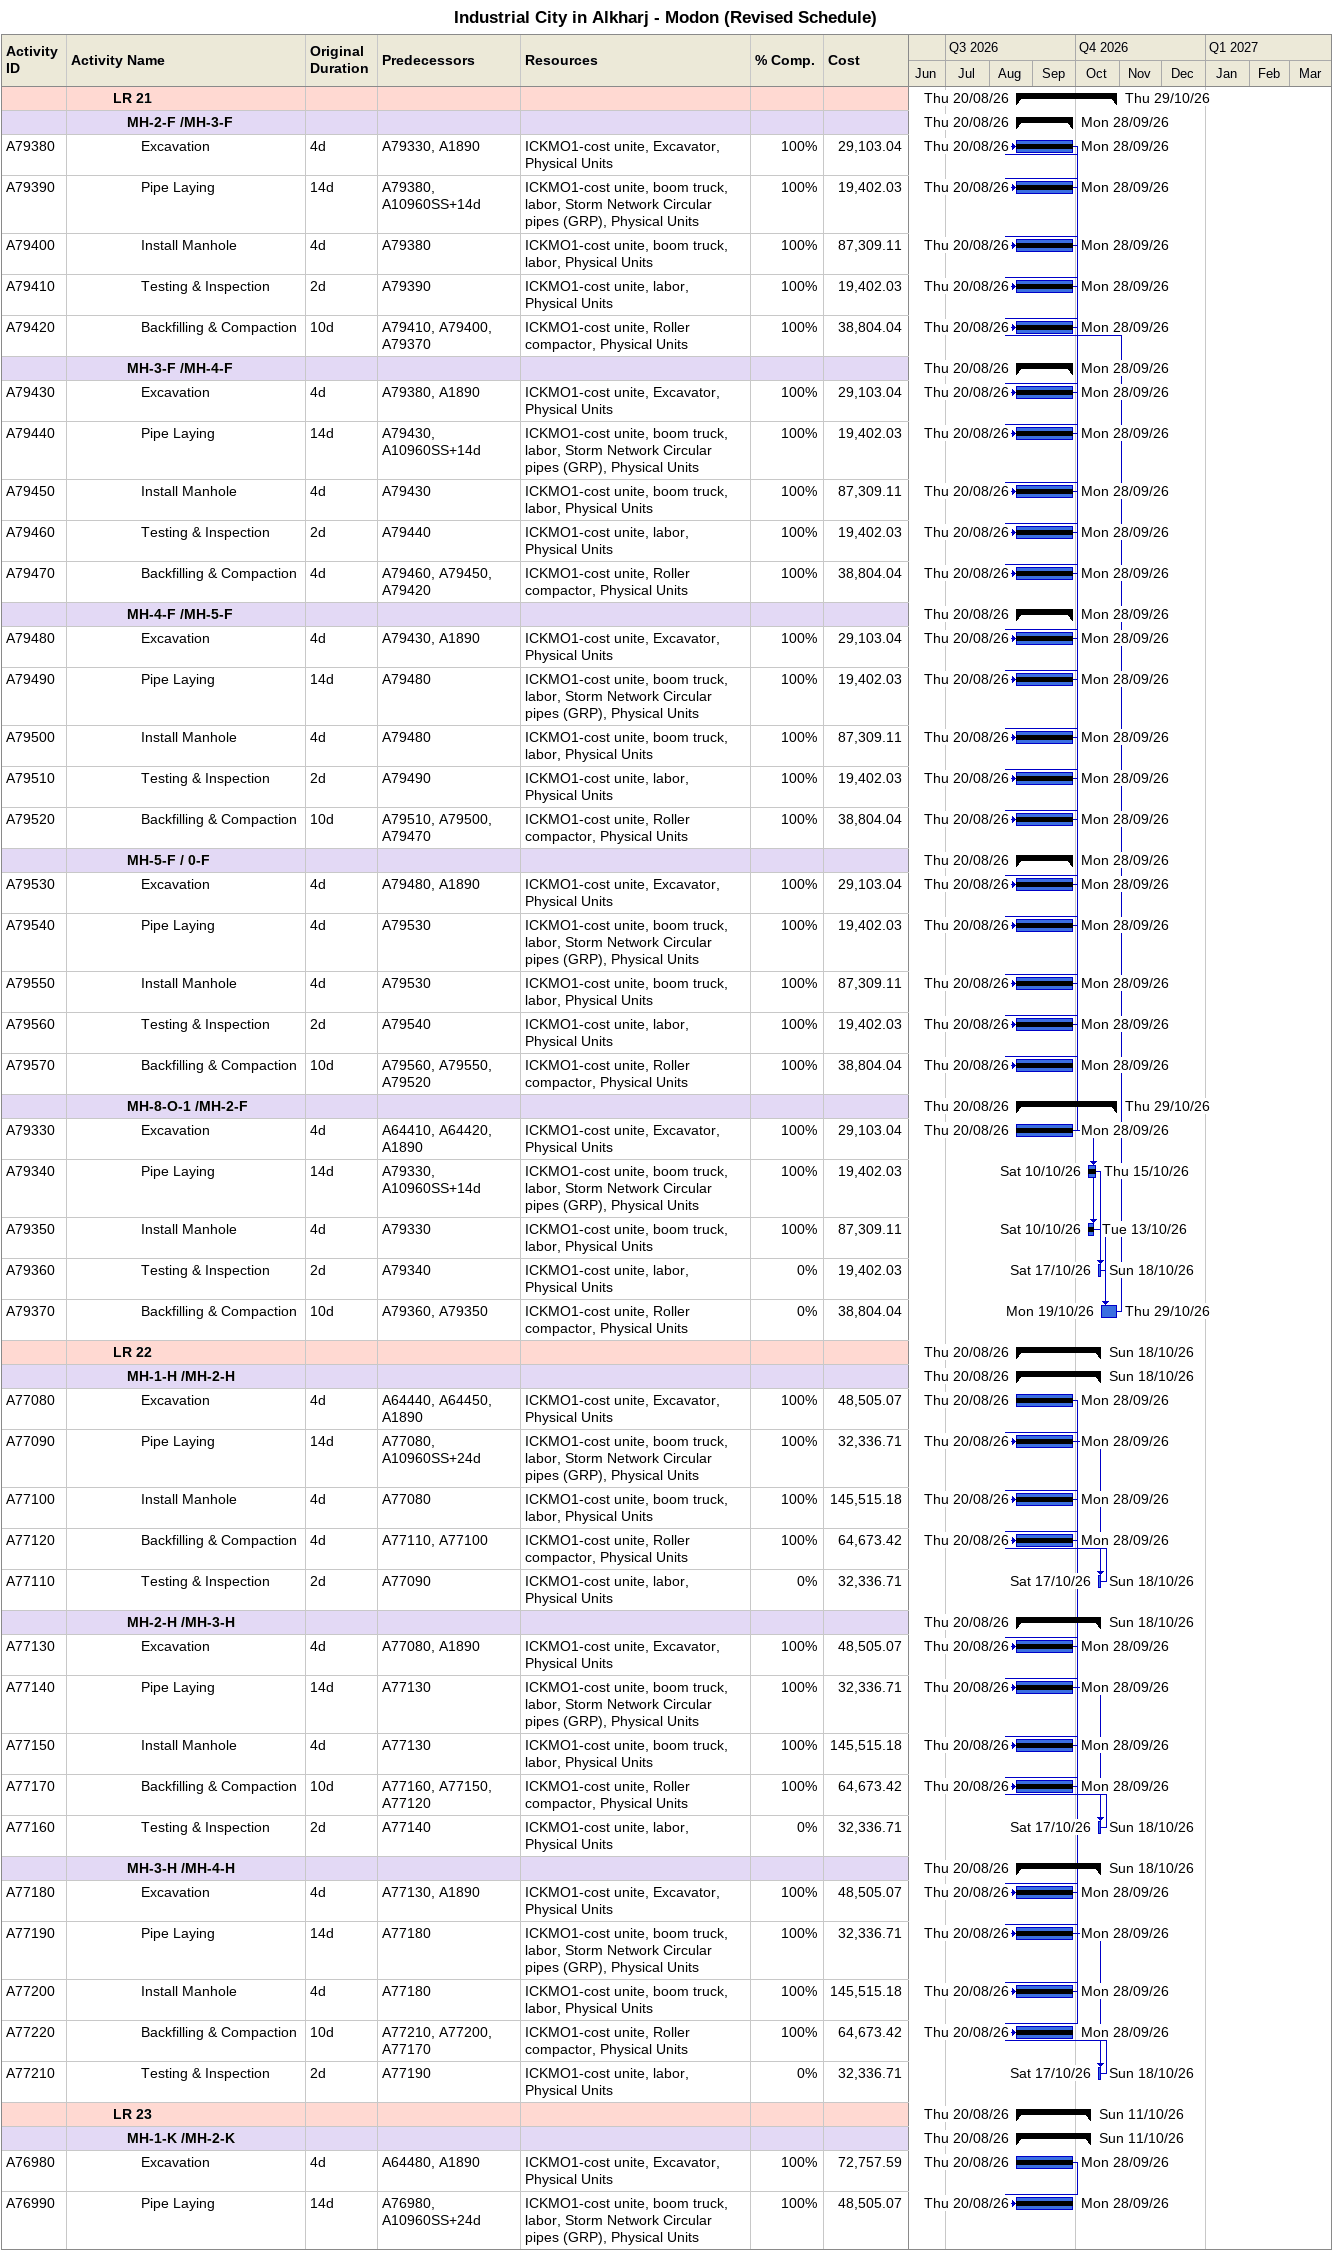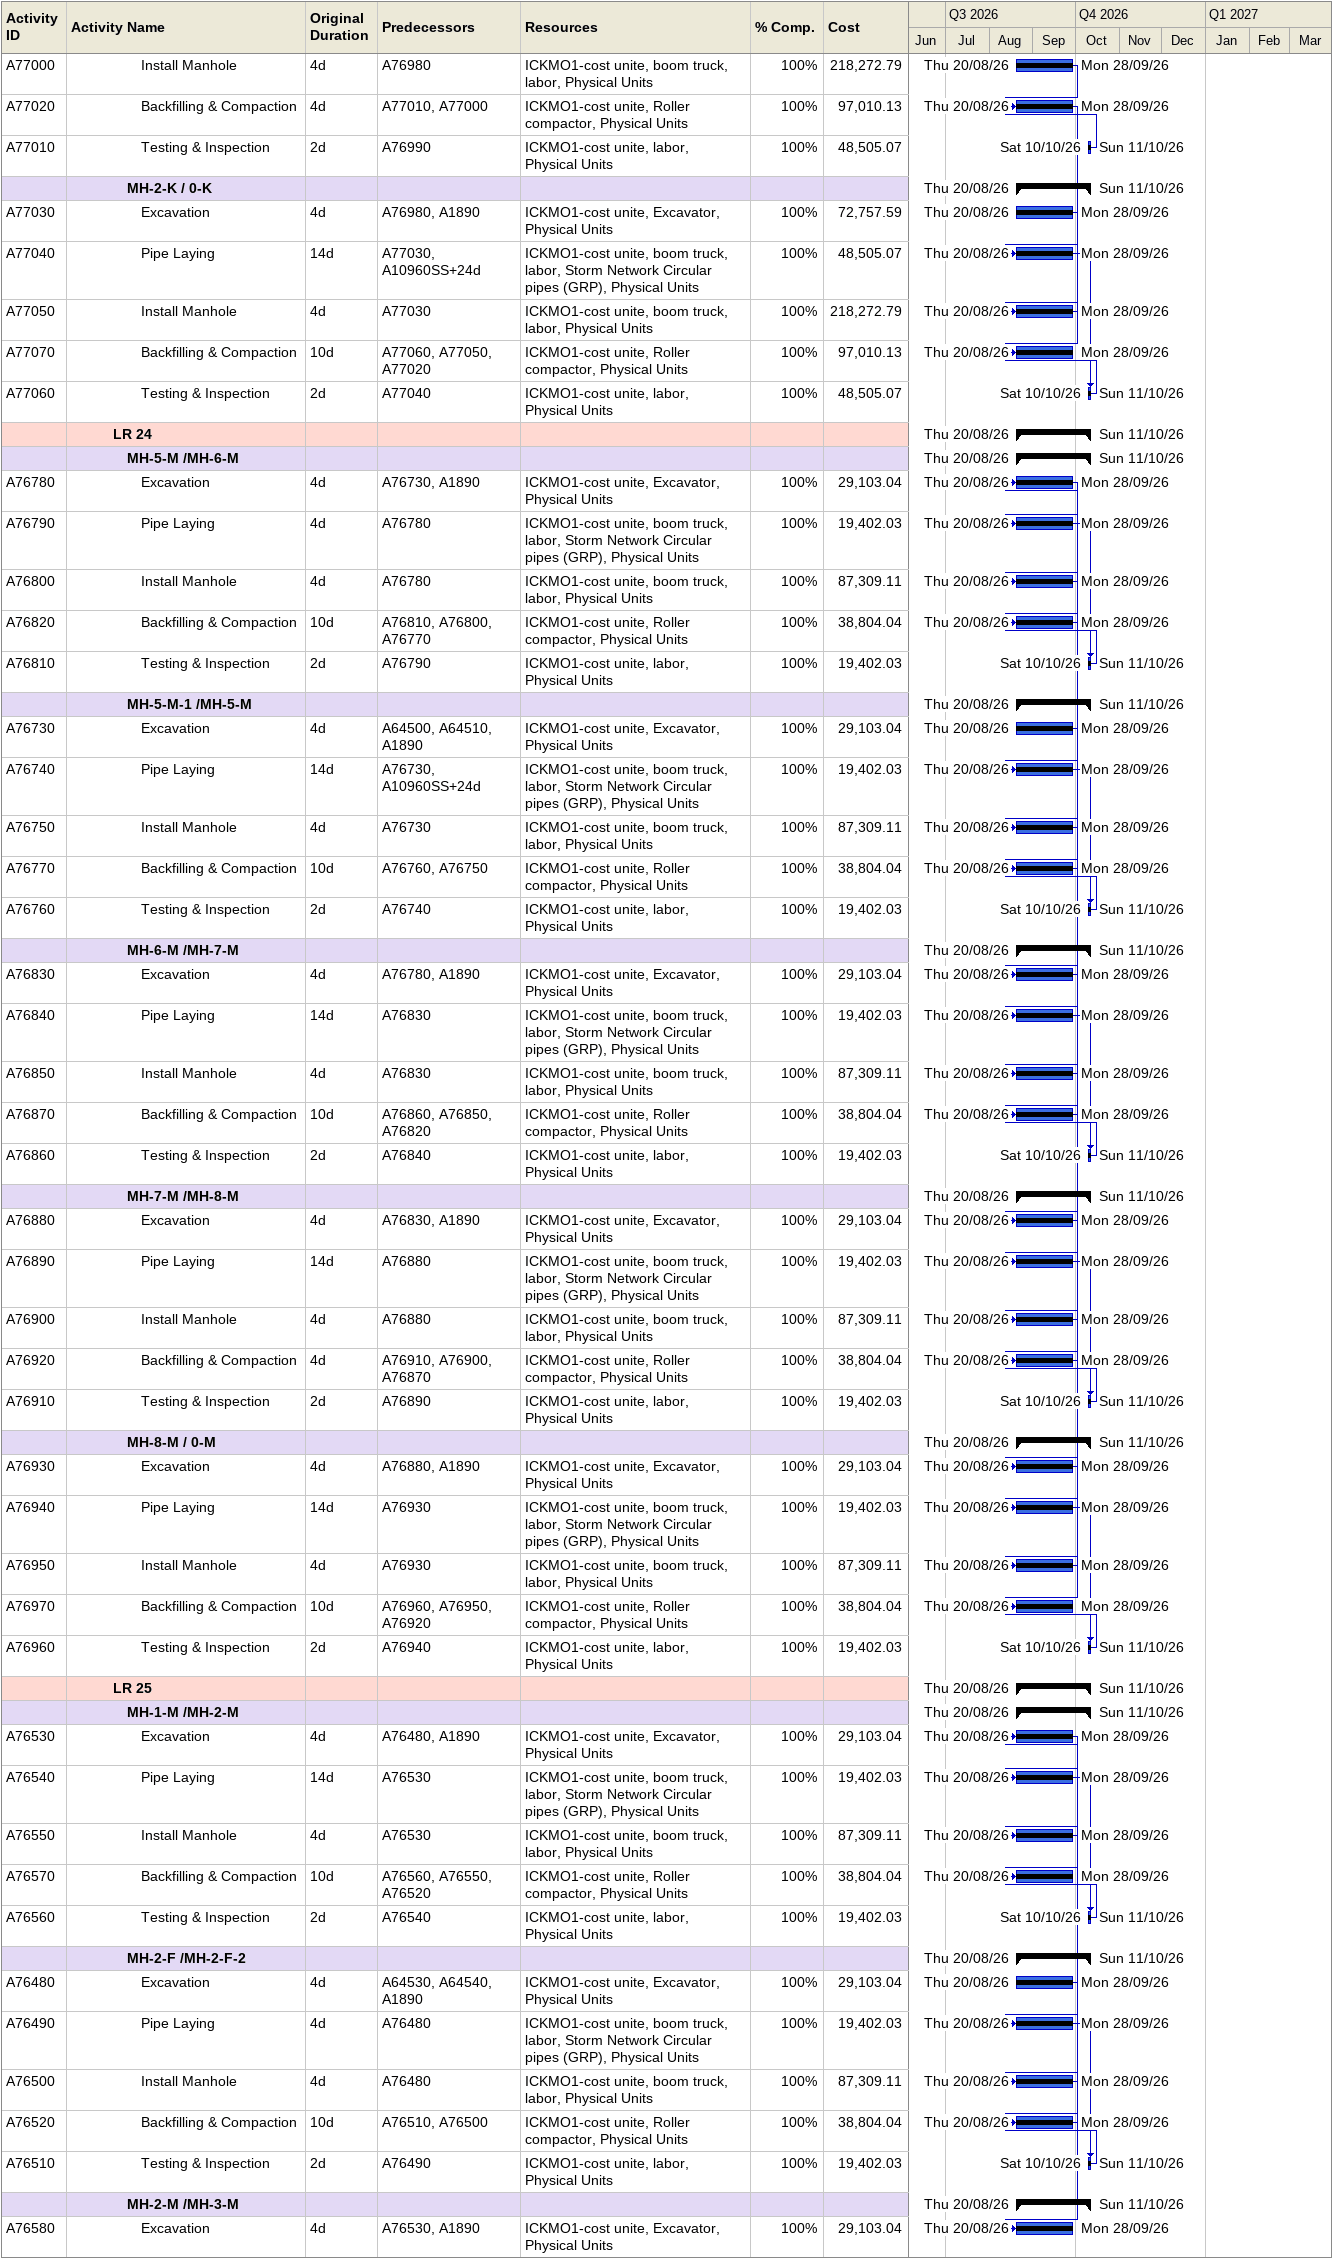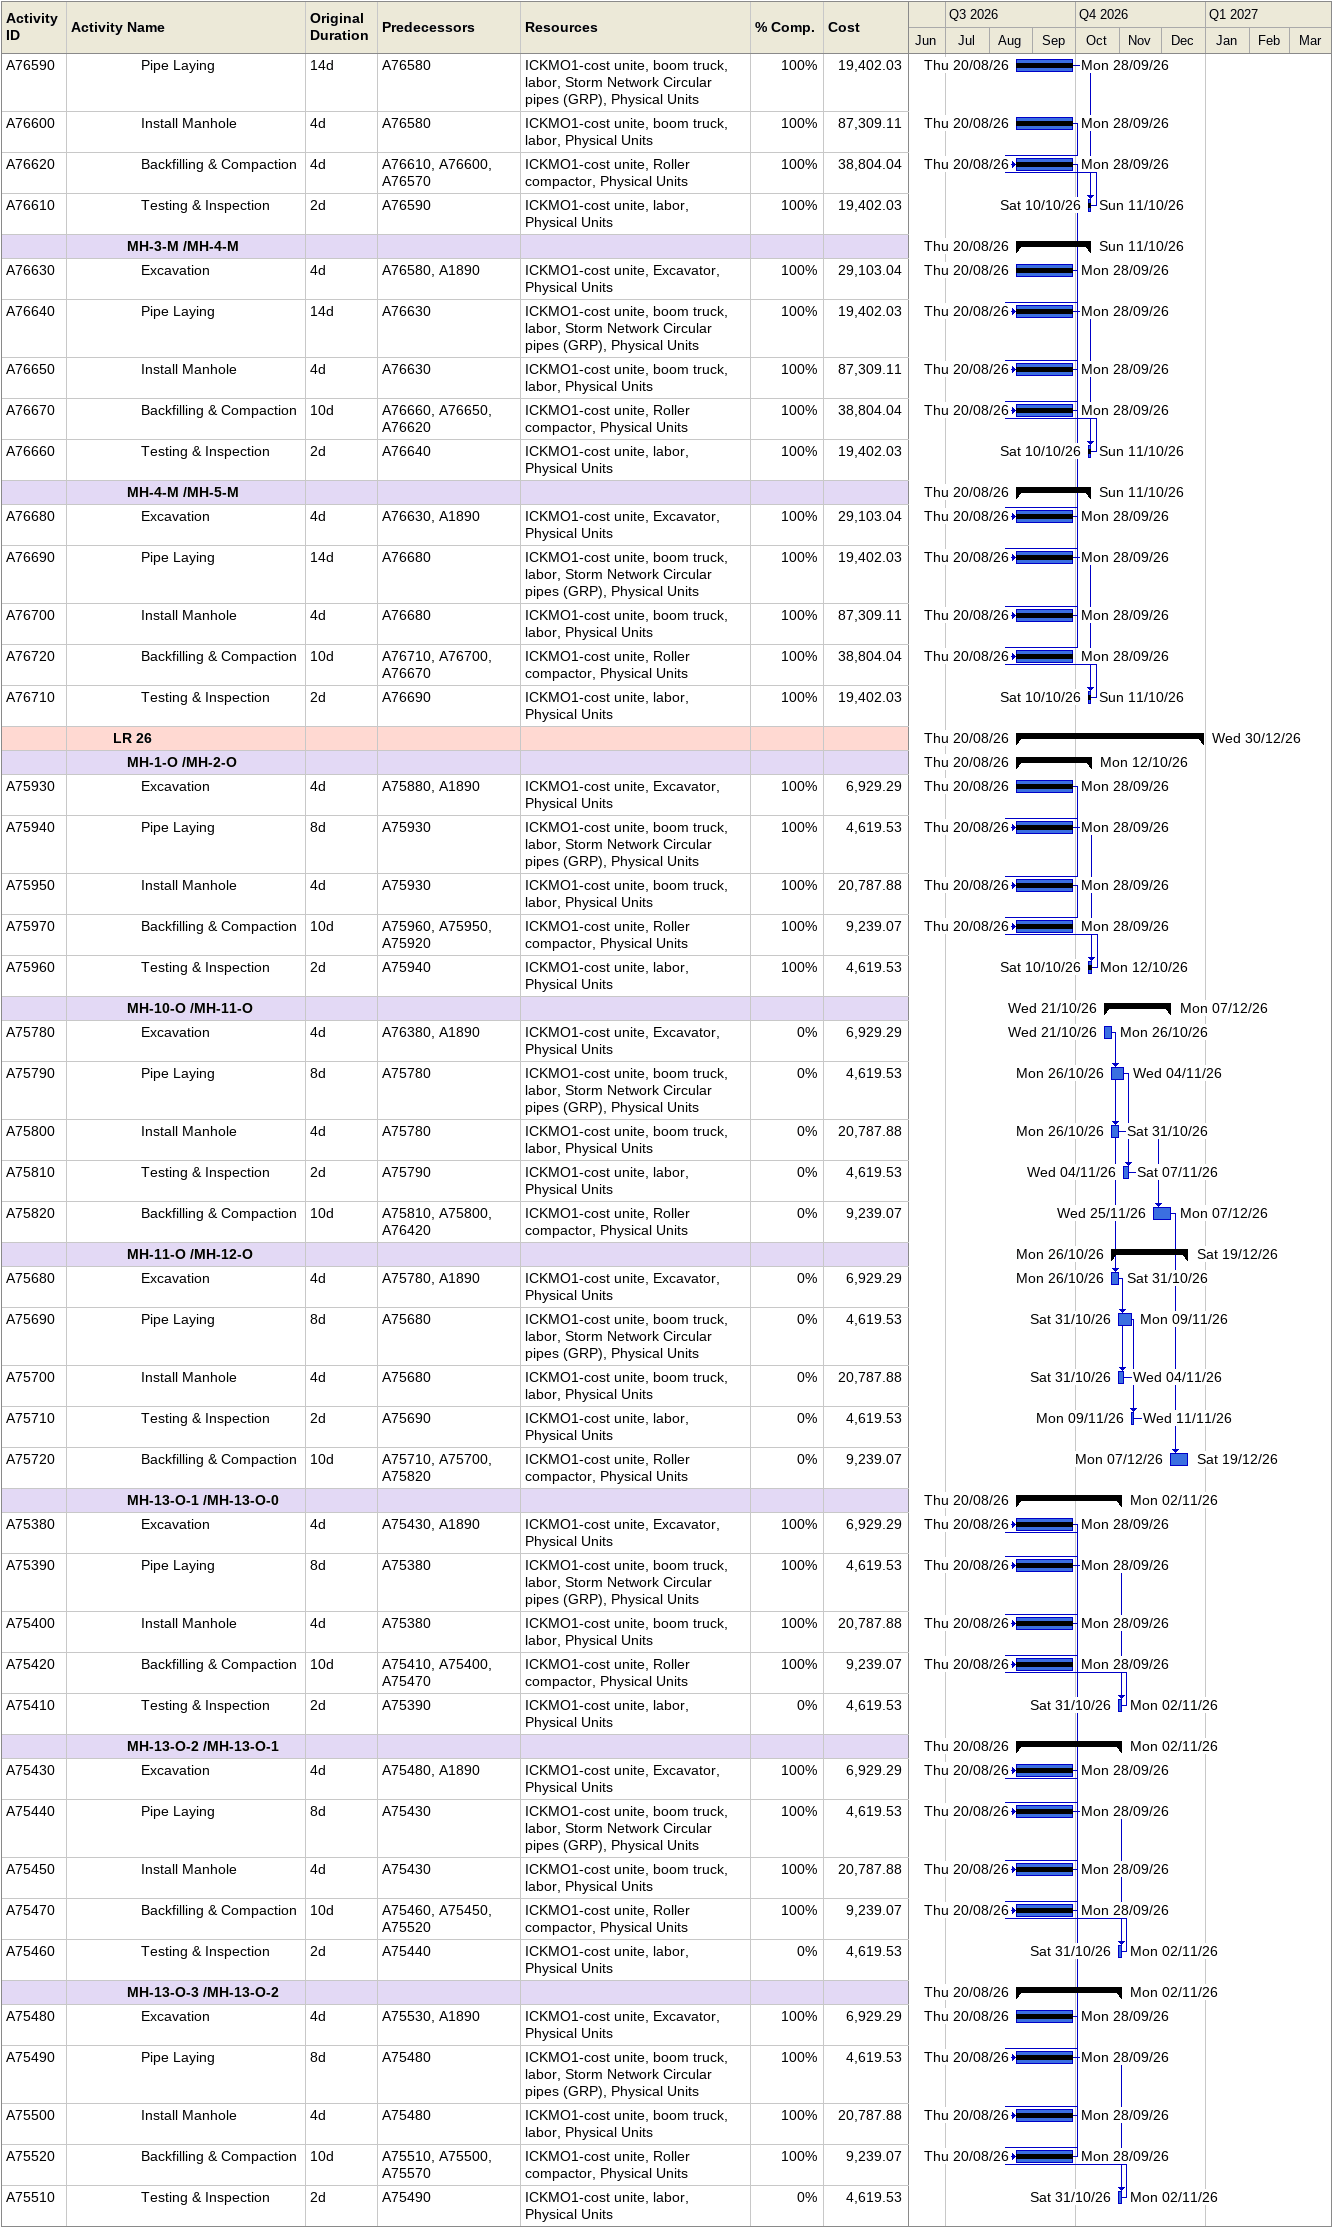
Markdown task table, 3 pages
Industrial City in Alkharj - Modon (Revised Schedule)

| ID | Level | Task | Original duration | Start | Finish | Predecessors | Resources | % complete | Cost |
|---|---|---|---|---|---|---|---|---|---|
|  | 4 | **LR 21** |  | 2026-08-20 | 2026-10-29 |  |  |  |  |
|  | 5 | **MH-2-F /MH-3-F** |  | 2026-08-20 | 2026-09-28 |  |  |  |  |
| A79380 | 6 | Excavation | 4d | 2026-08-20 | 2026-09-28 | A79330, A1890 | ICKMO1-cost unite, Excavator, Physical Units | 100 | 29103.04 |
| A79390 | 6 | Pipe Laying | 14d | 2026-08-20 | 2026-09-28 | A79380, A10960SS+14d | ICKMO1-cost unite, boom truck, labor, Storm Network Circular pipes (GRP), Physical Units | 100 | 19402.03 |
| A79400 | 6 | Install Manhole | 4d | 2026-08-20 | 2026-09-28 | A79380 | ICKMO1-cost unite, boom truck, labor, Physical Units | 100 | 87309.11 |
| A79410 | 6 | Testing & Inspection | 2d | 2026-08-20 | 2026-09-28 | A79390 | ICKMO1-cost unite, labor, Physical Units | 100 | 19402.03 |
| A79420 | 6 | Backfilling & Compaction | 10d | 2026-08-20 | 2026-09-28 | A79410, A79400, A79370 | ICKMO1-cost unite, Roller compactor, Physical Units | 100 | 38804.04 |
|  | 5 | **MH-3-F /MH-4-F** |  | 2026-08-20 | 2026-09-28 |  |  |  |  |
| A79430 | 6 | Excavation | 4d | 2026-08-20 | 2026-09-28 | A79380, A1890 | ICKMO1-cost unite, Excavator, Physical Units | 100 | 29103.04 |
| A79440 | 6 | Pipe Laying | 14d | 2026-08-20 | 2026-09-28 | A79430, A10960SS+14d | ICKMO1-cost unite, boom truck, labor, Storm Network Circular pipes (GRP), Physical Units | 100 | 19402.03 |
| A79450 | 6 | Install Manhole | 4d | 2026-08-20 | 2026-09-28 | A79430 | ICKMO1-cost unite, boom truck, labor, Physical Units | 100 | 87309.11 |
| A79460 | 6 | Testing & Inspection | 2d | 2026-08-20 | 2026-09-28 | A79440 | ICKMO1-cost unite, labor, Physical Units | 100 | 19402.03 |
| A79470 | 6 | Backfilling & Compaction | 4d | 2026-08-20 | 2026-09-28 | A79460, A79450, A79420 | ICKMO1-cost unite, Roller compactor, Physical Units | 100 | 38804.04 |
|  | 5 | **MH-4-F /MH-5-F** |  | 2026-08-20 | 2026-09-28 |  |  |  |  |
| A79480 | 6 | Excavation | 4d | 2026-08-20 | 2026-09-28 | A79430, A1890 | ICKMO1-cost unite, Excavator, Physical Units | 100 | 29103.04 |
| A79490 | 6 | Pipe Laying | 14d | 2026-08-20 | 2026-09-28 | A79480 | ICKMO1-cost unite, boom truck, labor, Storm Network Circular pipes (GRP), Physical Units | 100 | 19402.03 |
| A79500 | 6 | Install Manhole | 4d | 2026-08-20 | 2026-09-28 | A79480 | ICKMO1-cost unite, boom truck, labor, Physical Units | 100 | 87309.11 |
| A79510 | 6 | Testing & Inspection | 2d | 2026-08-20 | 2026-09-28 | A79490 | ICKMO1-cost unite, labor, Physical Units | 100 | 19402.03 |
| A79520 | 6 | Backfilling & Compaction | 10d | 2026-08-20 | 2026-09-28 | A79510, A79500, A79470 | ICKMO1-cost unite, Roller compactor, Physical Units | 100 | 38804.04 |
|  | 5 | **MH-5-F / 0-F** |  | 2026-08-20 | 2026-09-28 |  |  |  |  |
| A79530 | 6 | Excavation | 4d | 2026-08-20 | 2026-09-28 | A79480, A1890 | ICKMO1-cost unite, Excavator, Physical Units | 100 | 29103.04 |
| A79540 | 6 | Pipe Laying | 4d | 2026-08-20 | 2026-09-28 | A79530 | ICKMO1-cost unite, boom truck, labor, Storm Network Circular pipes (GRP), Physical Units | 100 | 19402.03 |
| A79550 | 6 | Install Manhole | 4d | 2026-08-20 | 2026-09-28 | A79530 | ICKMO1-cost unite, boom truck, labor, Physical Units | 100 | 87309.11 |
| A79560 | 6 | Testing & Inspection | 2d | 2026-08-20 | 2026-09-28 | A79540 | ICKMO1-cost unite, labor, Physical Units | 100 | 19402.03 |
| A79570 | 6 | Backfilling & Compaction | 10d | 2026-08-20 | 2026-09-28 | A79560, A79550, A79520 | ICKMO1-cost unite, Roller compactor, Physical Units | 100 | 38804.04 |
|  | 5 | **MH-8-O-1 /MH-2-F** |  | 2026-08-20 | 2026-10-29 |  |  |  |  |
| A79330 | 6 | Excavation | 4d | 2026-08-20 | 2026-09-28 | A64410, A64420, A1890 | ICKMO1-cost unite, Excavator, Physical Units | 100 | 29103.04 |
| A79340 | 6 | Pipe Laying | 14d | 2026-10-10 | 2026-10-15 | A79330, A10960SS+14d | ICKMO1-cost unite, boom truck, labor, Storm Network Circular pipes (GRP), Physical Units | 100 | 19402.03 |
| A79350 | 6 | Install Manhole | 4d | 2026-10-10 | 2026-10-13 | A79330 | ICKMO1-cost unite, boom truck, labor, Physical Units | 100 | 87309.11 |
| A79360 | 6 | Testing & Inspection | 2d | 2026-10-17 | 2026-10-18 | A79340 | ICKMO1-cost unite, labor, Physical Units | 0 | 19402.03 |
| A79370 | 6 | Backfilling & Compaction | 10d | 2026-10-19 | 2026-10-29 | A79360, A79350 | ICKMO1-cost unite, Roller compactor, Physical Units | 0 | 38804.04 |
|  | 4 | **LR 22** |  | 2026-08-20 | 2026-10-18 |  |  |  |  |
|  | 5 | **MH-1-H /MH-2-H** |  | 2026-08-20 | 2026-10-18 |  |  |  |  |
| A77080 | 6 | Excavation | 4d | 2026-08-20 | 2026-09-28 | A64440, A64450, A1890 | ICKMO1-cost unite, Excavator, Physical Units | 100 | 48505.07 |
| A77090 | 6 | Pipe Laying | 14d | 2026-08-20 | 2026-09-28 | A77080, A10960SS+24d | ICKMO1-cost unite, boom truck, labor, Storm Network Circular pipes (GRP), Physical Units | 100 | 32336.71 |
| A77100 | 6 | Install Manhole | 4d | 2026-08-20 | 2026-09-28 | A77080 | ICKMO1-cost unite, boom truck, labor, Physical Units | 100 | 145515.18 |
| A77120 | 6 | Backfilling & Compaction | 4d | 2026-08-20 | 2026-09-28 | A77110, A77100 | ICKMO1-cost unite, Roller compactor, Physical Units | 100 | 64673.42 |
| A77110 | 6 | Testing & Inspection | 2d | 2026-10-17 | 2026-10-18 | A77090 | ICKMO1-cost unite, labor, Physical Units | 0 | 32336.71 |
|  | 5 | **MH-2-H /MH-3-H** |  | 2026-08-20 | 2026-10-18 |  |  |  |  |
| A77130 | 6 | Excavation | 4d | 2026-08-20 | 2026-09-28 | A77080, A1890 | ICKMO1-cost unite, Excavator, Physical Units | 100 | 48505.07 |
| A77140 | 6 | Pipe Laying | 14d | 2026-08-20 | 2026-09-28 | A77130 | ICKMO1-cost unite, boom truck, labor, Storm Network Circular pipes (GRP), Physical Units | 100 | 32336.71 |
| A77150 | 6 | Install Manhole | 4d | 2026-08-20 | 2026-09-28 | A77130 | ICKMO1-cost unite, boom truck, labor, Physical Units | 100 | 145515.18 |
| A77170 | 6 | Backfilling & Compaction | 10d | 2026-08-20 | 2026-09-28 | A77160, A77150, A77120 | ICKMO1-cost unite, Roller compactor, Physical Units | 100 | 64673.42 |
| A77160 | 6 | Testing & Inspection | 2d | 2026-10-17 | 2026-10-18 | A77140 | ICKMO1-cost unite, labor, Physical Units | 0 | 32336.71 |
|  | 5 | **MH-3-H /MH-4-H** |  | 2026-08-20 | 2026-10-18 |  |  |  |  |
| A77180 | 6 | Excavation | 4d | 2026-08-20 | 2026-09-28 | A77130, A1890 | ICKMO1-cost unite, Excavator, Physical Units | 100 | 48505.07 |
| A77190 | 6 | Pipe Laying | 14d | 2026-08-20 | 2026-09-28 | A77180 | ICKMO1-cost unite, boom truck, labor, Storm Network Circular pipes (GRP), Physical Units | 100 | 32336.71 |
| A77200 | 6 | Install Manhole | 4d | 2026-08-20 | 2026-09-28 | A77180 | ICKMO1-cost unite, boom truck, labor, Physical Units | 100 | 145515.18 |
| A77220 | 6 | Backfilling & Compaction | 10d | 2026-08-20 | 2026-09-28 | A77210, A77200, A77170 | ICKMO1-cost unite, Roller compactor, Physical Units | 100 | 64673.42 |
| A77210 | 6 | Testing & Inspection | 2d | 2026-10-17 | 2026-10-18 | A77190 | ICKMO1-cost unite, labor, Physical Units | 0 | 32336.71 |
|  | 4 | **LR 23** |  | 2026-08-20 | 2026-10-11 |  |  |  |  |
|  | 5 | **MH-1-K /MH-2-K** |  | 2026-08-20 | 2026-10-11 |  |  |  |  |
| A76980 | 6 | Excavation | 4d | 2026-08-20 | 2026-09-28 | A64480, A1890 | ICKMO1-cost unite, Excavator, Physical Units | 100 | 72757.59 |
| A76990 | 6 | Pipe Laying | 14d | 2026-08-20 | 2026-09-28 | A76980, A10960SS+24d | ICKMO1-cost unite, boom truck, labor, Storm Network Circular pipes (GRP), Physical Units | 100 | 48505.07 |
| A77000 | 6 | Install Manhole | 4d | 2026-08-20 | 2026-09-28 | A76980 | ICKMO1-cost unite, boom truck, labor, Physical Units | 100 | 218272.79 |
| A77020 | 6 | Backfilling & Compaction | 4d | 2026-08-20 | 2026-09-28 | A77010, A77000 | ICKMO1-cost unite, Roller compactor, Physical Units | 100 | 97010.13 |
| A77010 | 6 | Testing & Inspection | 2d | 2026-10-10 | 2026-10-11 | A76990 | ICKMO1-cost unite, labor, Physical Units | 100 | 48505.07 |
|  | 5 | **MH-2-K / 0-K** |  | 2026-08-20 | 2026-10-11 |  |  |  |  |
| A77030 | 6 | Excavation | 4d | 2026-08-20 | 2026-09-28 | A76980, A1890 | ICKMO1-cost unite, Excavator, Physical Units | 100 | 72757.59 |
| A77040 | 6 | Pipe Laying | 14d | 2026-08-20 | 2026-09-28 | A77030, A10960SS+24d | ICKMO1-cost unite, boom truck, labor, Storm Network Circular pipes (GRP), Physical Units | 100 | 48505.07 |
| A77050 | 6 | Install Manhole | 4d | 2026-08-20 | 2026-09-28 | A77030 | ICKMO1-cost unite, boom truck, labor, Physical Units | 100 | 218272.79 |
| A77070 | 6 | Backfilling & Compaction | 10d | 2026-08-20 | 2026-09-28 | A77060, A77050, A77020 | ICKMO1-cost unite, Roller compactor, Physical Units | 100 | 97010.13 |
| A77060 | 6 | Testing & Inspection | 2d | 2026-10-10 | 2026-10-11 | A77040 | ICKMO1-cost unite, labor, Physical Units | 100 | 48505.07 |
|  | 4 | **LR 24** |  | 2026-08-20 | 2026-10-11 |  |  |  |  |
|  | 5 | **MH-5-M /MH-6-M** |  | 2026-08-20 | 2026-10-11 |  |  |  |  |
| A76780 | 6 | Excavation | 4d | 2026-08-20 | 2026-09-28 | A76730, A1890 | ICKMO1-cost unite, Excavator, Physical Units | 100 | 29103.04 |
| A76790 | 6 | Pipe Laying | 4d | 2026-08-20 | 2026-09-28 | A76780 | ICKMO1-cost unite, boom truck, labor, Storm Network Circular pipes (GRP), Physical Units | 100 | 19402.03 |
| A76800 | 6 | Install Manhole | 4d | 2026-08-20 | 2026-09-28 | A76780 | ICKMO1-cost unite, boom truck, labor, Physical Units | 100 | 87309.11 |
| A76820 | 6 | Backfilling & Compaction | 10d | 2026-08-20 | 2026-09-28 | A76810, A76800, A76770 | ICKMO1-cost unite, Roller compactor, Physical Units | 100 | 38804.04 |
| A76810 | 6 | Testing & Inspection | 2d | 2026-10-10 | 2026-10-11 | A76790 | ICKMO1-cost unite, labor, Physical Units | 100 | 19402.03 |
|  | 5 | **MH-5-M-1 /MH-5-M** |  | 2026-08-20 | 2026-10-11 |  |  |  |  |
| A76730 | 6 | Excavation | 4d | 2026-08-20 | 2026-09-28 | A64500, A64510, A1890 | ICKMO1-cost unite, Excavator, Physical Units | 100 | 29103.04 |
| A76740 | 6 | Pipe Laying | 14d | 2026-08-20 | 2026-09-28 | A76730, A10960SS+24d | ICKMO1-cost unite, boom truck, labor, Storm Network Circular pipes (GRP), Physical Units | 100 | 19402.03 |
| A76750 | 6 | Install Manhole | 4d | 2026-08-20 | 2026-09-28 | A76730 | ICKMO1-cost unite, boom truck, labor, Physical Units | 100 | 87309.11 |
| A76770 | 6 | Backfilling & Compaction | 10d | 2026-08-20 | 2026-09-28 | A76760, A76750 | ICKMO1-cost unite, Roller compactor, Physical Units | 100 | 38804.04 |
| A76760 | 6 | Testing & Inspection | 2d | 2026-10-10 | 2026-10-11 | A76740 | ICKMO1-cost unite, labor, Physical Units | 100 | 19402.03 |
|  | 5 | **MH-6-M /MH-7-M** |  | 2026-08-20 | 2026-10-11 |  |  |  |  |
| A76830 | 6 | Excavation | 4d | 2026-08-20 | 2026-09-28 | A76780, A1890 | ICKMO1-cost unite, Excavator, Physical Units | 100 | 29103.04 |
| A76840 | 6 | Pipe Laying | 14d | 2026-08-20 | 2026-09-28 | A76830 | ICKMO1-cost unite, boom truck, labor, Storm Network Circular pipes (GRP), Physical Units | 100 | 19402.03 |
| A76850 | 6 | Install Manhole | 4d | 2026-08-20 | 2026-09-28 | A76830 | ICKMO1-cost unite, boom truck, labor, Physical Units | 100 | 87309.11 |
| A76870 | 6 | Backfilling & Compaction | 10d | 2026-08-20 | 2026-09-28 | A76860, A76850, A76820 | ICKMO1-cost unite, Roller compactor, Physical Units | 100 | 38804.04 |
| A76860 | 6 | Testing & Inspection | 2d | 2026-10-10 | 2026-10-11 | A76840 | ICKMO1-cost unite, labor, Physical Units | 100 | 19402.03 |
|  | 5 | **MH-7-M /MH-8-M** |  | 2026-08-20 | 2026-10-11 |  |  |  |  |
| A76880 | 6 | Excavation | 4d | 2026-08-20 | 2026-09-28 | A76830, A1890 | ICKMO1-cost unite, Excavator, Physical Units | 100 | 29103.04 |
| A76890 | 6 | Pipe Laying | 14d | 2026-08-20 | 2026-09-28 | A76880 | ICKMO1-cost unite, boom truck, labor, Storm Network Circular pipes (GRP), Physical Units | 100 | 19402.03 |
| A76900 | 6 | Install Manhole | 4d | 2026-08-20 | 2026-09-28 | A76880 | ICKMO1-cost unite, boom truck, labor, Physical Units | 100 | 87309.11 |
| A76920 | 6 | Backfilling & Compaction | 4d | 2026-08-20 | 2026-09-28 | A76910, A76900, A76870 | ICKMO1-cost unite, Roller compactor, Physical Units | 100 | 38804.04 |
| A76910 | 6 | Testing & Inspection | 2d | 2026-10-10 | 2026-10-11 | A76890 | ICKMO1-cost unite, labor, Physical Units | 100 | 19402.03 |
|  | 5 | **MH-8-M / 0-M** |  | 2026-08-20 | 2026-10-11 |  |  |  |  |
| A76930 | 6 | Excavation | 4d | 2026-08-20 | 2026-09-28 | A76880, A1890 | ICKMO1-cost unite, Excavator, Physical Units | 100 | 29103.04 |
| A76940 | 6 | Pipe Laying | 14d | 2026-08-20 | 2026-09-28 | A76930 | ICKMO1-cost unite, boom truck, labor, Storm Network Circular pipes (GRP), Physical Units | 100 | 19402.03 |
| A76950 | 6 | Install Manhole | 4d | 2026-08-20 | 2026-09-28 | A76930 | ICKMO1-cost unite, boom truck, labor, Physical Units | 100 | 87309.11 |
| A76970 | 6 | Backfilling & Compaction | 10d | 2026-08-20 | 2026-09-28 | A76960, A76950, A76920 | ICKMO1-cost unite, Roller compactor, Physical Units | 100 | 38804.04 |
| A76960 | 6 | Testing & Inspection | 2d | 2026-10-10 | 2026-10-11 | A76940 | ICKMO1-cost unite, labor, Physical Units | 100 | 19402.03 |
|  | 4 | **LR 25** |  | 2026-08-20 | 2026-10-11 |  |  |  |  |
|  | 5 | **MH-1-M /MH-2-M** |  | 2026-08-20 | 2026-10-11 |  |  |  |  |
| A76530 | 6 | Excavation | 4d | 2026-08-20 | 2026-09-28 | A76480, A1890 | ICKMO1-cost unite, Excavator, Physical Units | 100 | 29103.04 |
| A76540 | 6 | Pipe Laying | 14d | 2026-08-20 | 2026-09-28 | A76530 | ICKMO1-cost unite, boom truck, labor, Storm Network Circular pipes (GRP), Physical Units | 100 | 19402.03 |
| A76550 | 6 | Install Manhole | 4d | 2026-08-20 | 2026-09-28 | A76530 | ICKMO1-cost unite, boom truck, labor, Physical Units | 100 | 87309.11 |
| A76570 | 6 | Backfilling & Compaction | 10d | 2026-08-20 | 2026-09-28 | A76560, A76550, A76520 | ICKMO1-cost unite, Roller compactor, Physical Units | 100 | 38804.04 |
| A76560 | 6 | Testing & Inspection | 2d | 2026-10-10 | 2026-10-11 | A76540 | ICKMO1-cost unite, labor, Physical Units | 100 | 19402.03 |
|  | 5 | **MH-2-F /MH-2-F-2** |  | 2026-08-20 | 2026-10-11 |  |  |  |  |
| A76480 | 6 | Excavation | 4d | 2026-08-20 | 2026-09-28 | A64530, A64540, A1890 | ICKMO1-cost unite, Excavator, Physical Units | 100 | 29103.04 |
| A76490 | 6 | Pipe Laying | 4d | 2026-08-20 | 2026-09-28 | A76480 | ICKMO1-cost unite, boom truck, labor, Storm Network Circular pipes (GRP), Physical Units | 100 | 19402.03 |
| A76500 | 6 | Install Manhole | 4d | 2026-08-20 | 2026-09-28 | A76480 | ICKMO1-cost unite, boom truck, labor, Physical Units | 100 | 87309.11 |
| A76520 | 6 | Backfilling & Compaction | 10d | 2026-08-20 | 2026-09-28 | A76510, A76500 | ICKMO1-cost unite, Roller compactor, Physical Units | 100 | 38804.04 |
| A76510 | 6 | Testing & Inspection | 2d | 2026-10-10 | 2026-10-11 | A76490 | ICKMO1-cost unite, labor, Physical Units | 100 | 19402.03 |
|  | 5 | **MH-2-M /MH-3-M** |  | 2026-08-20 | 2026-10-11 |  |  |  |  |
| A76580 | 6 | Excavation | 4d | 2026-08-20 | 2026-09-28 | A76530, A1890 | ICKMO1-cost unite, Excavator, Physical Units | 100 | 29103.04 |
| A76590 | 6 | Pipe Laying | 14d | 2026-08-20 | 2026-09-28 | A76580 | ICKMO1-cost unite, boom truck, labor, Storm Network Circular pipes (GRP), Physical Units | 100 | 19402.03 |
| A76600 | 6 | Install Manhole | 4d | 2026-08-20 | 2026-09-28 | A76580 | ICKMO1-cost unite, boom truck, labor, Physical Units | 100 | 87309.11 |
| A76620 | 6 | Backfilling & Compaction | 4d | 2026-08-20 | 2026-09-28 | A76610, A76600, A76570 | ICKMO1-cost unite, Roller compactor, Physical Units | 100 | 38804.04 |
| A76610 | 6 | Testing & Inspection | 2d | 2026-10-10 | 2026-10-11 | A76590 | ICKMO1-cost unite, labor, Physical Units | 100 | 19402.03 |
|  | 5 | **MH-3-M /MH-4-M** |  | 2026-08-20 | 2026-10-11 |  |  |  |  |
| A76630 | 6 | Excavation | 4d | 2026-08-20 | 2026-09-28 | A76580, A1890 | ICKMO1-cost unite, Excavator, Physical Units | 100 | 29103.04 |
| A76640 | 6 | Pipe Laying | 14d | 2026-08-20 | 2026-09-28 | A76630 | ICKMO1-cost unite, boom truck, labor, Storm Network Circular pipes (GRP), Physical Units | 100 | 19402.03 |
| A76650 | 6 | Install Manhole | 4d | 2026-08-20 | 2026-09-28 | A76630 | ICKMO1-cost unite, boom truck, labor, Physical Units | 100 | 87309.11 |
| A76670 | 6 | Backfilling & Compaction | 10d | 2026-08-20 | 2026-09-28 | A76660, A76650, A76620 | ICKMO1-cost unite, Roller compactor, Physical Units | 100 | 38804.04 |
| A76660 | 6 | Testing & Inspection | 2d | 2026-10-10 | 2026-10-11 | A76640 | ICKMO1-cost unite, labor, Physical Units | 100 | 19402.03 |
|  | 5 | **MH-4-M /MH-5-M** |  | 2026-08-20 | 2026-10-11 |  |  |  |  |
| A76680 | 6 | Excavation | 4d | 2026-08-20 | 2026-09-28 | A76630, A1890 | ICKMO1-cost unite, Excavator, Physical Units | 100 | 29103.04 |
| A76690 | 6 | Pipe Laying | 14d | 2026-08-20 | 2026-09-28 | A76680 | ICKMO1-cost unite, boom truck, labor, Storm Network Circular pipes (GRP), Physical Units | 100 | 19402.03 |
| A76700 | 6 | Install Manhole | 4d | 2026-08-20 | 2026-09-28 | A76680 | ICKMO1-cost unite, boom truck, labor, Physical Units | 100 | 87309.11 |
| A76720 | 6 | Backfilling & Compaction | 10d | 2026-08-20 | 2026-09-28 | A76710, A76700, A76670 | ICKMO1-cost unite, Roller compactor, Physical Units | 100 | 38804.04 |
| A76710 | 6 | Testing & Inspection | 2d | 2026-10-10 | 2026-10-11 | A76690 | ICKMO1-cost unite, labor, Physical Units | 100 | 19402.03 |
|  | 4 | **LR 26** |  | 2026-08-20 | 2026-12-30 |  |  |  |  |
|  | 5 | **MH-1-O /MH-2-O** |  | 2026-08-20 | 2026-10-12 |  |  |  |  |
| A75930 | 6 | Excavation | 4d | 2026-08-20 | 2026-09-28 | A75880, A1890 | ICKMO1-cost unite, Excavator, Physical Units | 100 | 6929.29 |
| A75940 | 6 | Pipe Laying | 8d | 2026-08-20 | 2026-09-28 | A75930 | ICKMO1-cost unite, boom truck, labor, Storm Network Circular pipes (GRP), Physical Units | 100 | 4619.53 |
| A75950 | 6 | Install Manhole | 4d | 2026-08-20 | 2026-09-28 | A75930 | ICKMO1-cost unite, boom truck, labor, Physical Units | 100 | 20787.88 |
| A75970 | 6 | Backfilling & Compaction | 10d | 2026-08-20 | 2026-09-28 | A75960, A75950, A75920 | ICKMO1-cost unite, Roller compactor, Physical Units | 100 | 9239.07 |
| A75960 | 6 | Testing & Inspection | 2d | 2026-10-10 | 2026-10-12 | A75940 | ICKMO1-cost unite, labor, Physical Units | 100 | 4619.53 |
|  | 5 | **MH-10-O /MH-11-O** |  | 2026-10-21 | 2026-12-07 |  |  |  |  |
| A75780 | 6 | Excavation | 4d | 2026-10-21 | 2026-10-26 | A76380, A1890 | ICKMO1-cost unite, Excavator, Physical Units | 0 | 6929.29 |
| A75790 | 6 | Pipe Laying | 8d | 2026-10-26 | 2026-11-04 | A75780 | ICKMO1-cost unite, boom truck, labor, Storm Network Circular pipes (GRP), Physical Units | 0 | 4619.53 |
| A75800 | 6 | Install Manhole | 4d | 2026-10-26 | 2026-10-31 | A75780 | ICKMO1-cost unite, boom truck, labor, Physical Units | 0 | 20787.88 |
| A75810 | 6 | Testing & Inspection | 2d | 2026-11-04 | 2026-11-07 | A75790 | ICKMO1-cost unite, labor, Physical Units | 0 | 4619.53 |
| A75820 | 6 | Backfilling & Compaction | 10d | 2026-11-25 | 2026-12-07 | A75810, A75800, A76420 | ICKMO1-cost unite, Roller compactor, Physical Units | 0 | 9239.07 |
|  | 5 | **MH-11-O /MH-12-O** |  | 2026-10-26 | 2026-12-19 |  |  |  |  |
| A75680 | 6 | Excavation | 4d | 2026-10-26 | 2026-10-31 | A75780, A1890 | ICKMO1-cost unite, Excavator, Physical Units | 0 | 6929.29 |
| A75690 | 6 | Pipe Laying | 8d | 2026-10-31 | 2026-11-09 | A75680 | ICKMO1-cost unite, boom truck, labor, Storm Network Circular pipes (GRP), Physical Units | 0 | 4619.53 |
| A75700 | 6 | Install Manhole | 4d | 2026-10-31 | 2026-11-04 | A75680 | ICKMO1-cost unite, boom truck, labor, Physical Units | 0 | 20787.88 |
| A75710 | 6 | Testing & Inspection | 2d | 2026-11-09 | 2026-11-11 | A75690 | ICKMO1-cost unite, labor, Physical Units | 0 | 4619.53 |
| A75720 | 6 | Backfilling & Compaction | 10d | 2026-12-07 | 2026-12-19 | A75710, A75700, A75820 | ICKMO1-cost unite, Roller compactor, Physical Units | 0 | 9239.07 |
|  | 5 | **MH-13-O-1 /MH-13-O-0** |  | 2026-08-20 | 2026-11-02 |  |  |  |  |
| A75380 | 6 | Excavation | 4d | 2026-08-20 | 2026-09-28 | A75430, A1890 | ICKMO1-cost unite, Excavator, Physical Units | 100 | 6929.29 |
| A75390 | 6 | Pipe Laying | 8d | 2026-08-20 | 2026-09-28 | A75380 | ICKMO1-cost unite, boom truck, labor, Storm Network Circular pipes (GRP), Physical Units | 100 | 4619.53 |
| A75400 | 6 | Install Manhole | 4d | 2026-08-20 | 2026-09-28 | A75380 | ICKMO1-cost unite, boom truck, labor, Physical Units | 100 | 20787.88 |
| A75420 | 6 | Backfilling & Compaction | 10d | 2026-08-20 | 2026-09-28 | A75410, A75400, A75470 | ICKMO1-cost unite, Roller compactor, Physical Units | 100 | 9239.07 |
| A75410 | 6 | Testing & Inspection | 2d | 2026-10-31 | 2026-11-02 | A75390 | ICKMO1-cost unite, labor, Physical Units | 0 | 4619.53 |
|  | 5 | **MH-13-O-2 /MH-13-O-1** |  | 2026-08-20 | 2026-11-02 |  |  |  |  |
| A75430 | 6 | Excavation | 4d | 2026-08-20 | 2026-09-28 | A75480, A1890 | ICKMO1-cost unite, Excavator, Physical Units | 100 | 6929.29 |
| A75440 | 6 | Pipe Laying | 8d | 2026-08-20 | 2026-09-28 | A75430 | ICKMO1-cost unite, boom truck, labor, Storm Network Circular pipes (GRP), Physical Units | 100 | 4619.53 |
| A75450 | 6 | Install Manhole | 4d | 2026-08-20 | 2026-09-28 | A75430 | ICKMO1-cost unite, boom truck, labor, Physical Units | 100 | 20787.88 |
| A75470 | 6 | Backfilling & Compaction | 10d | 2026-08-20 | 2026-09-28 | A75460, A75450, A75520 | ICKMO1-cost unite, Roller compactor, Physical Units | 100 | 9239.07 |
| A75460 | 6 | Testing & Inspection | 2d | 2026-10-31 | 2026-11-02 | A75440 | ICKMO1-cost unite, labor, Physical Units | 0 | 4619.53 |
|  | 5 | **MH-13-O-3 /MH-13-O-2** |  | 2026-08-20 | 2026-11-02 |  |  |  |  |
| A75480 | 6 | Excavation | 4d | 2026-08-20 | 2026-09-28 | A75530, A1890 | ICKMO1-cost unite, Excavator, Physical Units | 100 | 6929.29 |
| A75490 | 6 | Pipe Laying | 8d | 2026-08-20 | 2026-09-28 | A75480 | ICKMO1-cost unite, boom truck, labor, Storm Network Circular pipes (GRP), Physical Units | 100 | 4619.53 |
| A75500 | 6 | Install Manhole | 4d | 2026-08-20 | 2026-09-28 | A75480 | ICKMO1-cost unite, boom truck, labor, Physical Units | 100 | 20787.88 |
| A75520 | 6 | Backfilling & Compaction | 10d | 2026-08-20 | 2026-09-28 | A75510, A75500, A75570 | ICKMO1-cost unite, Roller compactor, Physical Units | 100 | 9239.07 |
| A75510 | 6 | Testing & Inspection | 2d | 2026-10-31 | 2026-11-02 | A75490 | ICKMO1-cost unite, labor, Physical Units | 0 | 4619.53 |
